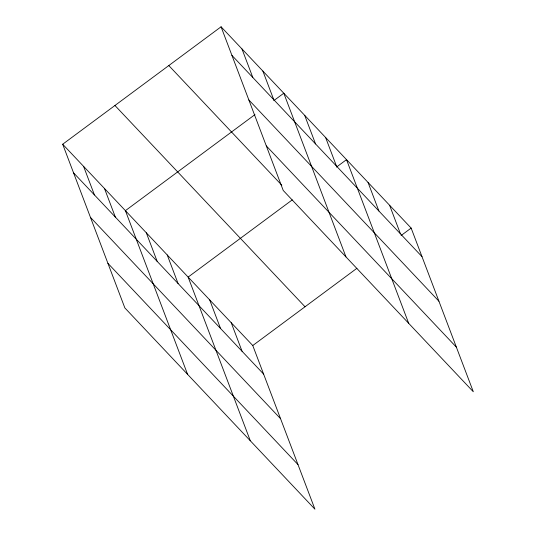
<?xml version="1.0" encoding="UTF-8"?>
<svg xmlns="http://www.w3.org/2000/svg" width="536" height="536" viewBox="0 0 536 536"><rect width="100%" height="100%" fill="white"/><g stroke="black" fill="none" stroke-linecap="round" stroke-linejoin="round"><path stroke-width="0.8" d="M62.685 144.238L252.764 345.526L314.934 509.2L124.855 307.919L62.685 144.238L221.067 26.8L411.146 228.081L473.315 391.762L283.236 190.474L221.067 26.8M254.975 114.59L125.411 210.661L187.587 374.342M273.735 100.674L283.792 93.224L345.961 256.898M292.281 199.861L188.136 277.085L250.312 440.766M336.467 167.098L346.517 159.648L408.693 323.322M252.764 345.526L356.909 268.302M401.089 235.539L411.146 228.081M231.921 55.376L422 256.657M248.851 99.957L438.93 301.239M266.305 145.893L456.384 347.174M168.8 65.553L281.815 185.235M114.945 105.485L305.024 306.766M73.539 172.813L263.618 374.095M90.47 217.395L280.549 418.683M107.924 263.33L298.003 464.618M389.598 205.275L400.452 233.843M368.058 182.461L378.912 211.037M325.607 137.504L336.461 166.08M304.696 115.367L315.55 143.936M262.881 71.08L273.735 99.656M241.97 48.944L252.825 77.512M231.217 322.712L242.071 351.288M209.677 299.899L220.53 328.474M167.225 254.948L178.079 283.517M146.315 232.805L157.169 261.38M104.5 188.525L115.354 217.093M83.589 166.381L94.443 194.957"/></g></svg>
